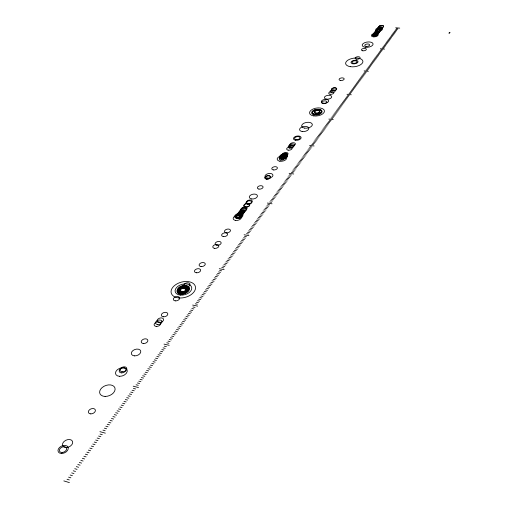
<?xml version="1.0" encoding="UTF-8"?>
<svg xmlns="http://www.w3.org/2000/svg" width="508" height="508" viewBox="0 0 508 508"><rect width="100%" height="100%" fill="white"/><g stroke="black" fill="none" stroke-linecap="round" stroke-linejoin="round"><path stroke-width="0.76" d="M448.901 33.223L449.478 32.347M449.466 33.268L450.044 32.398M395.707 27.788L399.739 28.124M396.265 28.734L397.935 28.88M395.637 29.591L397.313 29.737M395.014 30.448L396.691 30.588M394.386 31.305L396.062 31.452M393.757 32.163L395.44 32.309M393.129 33.026L394.811 33.172M392.5 33.89L394.176 34.036M391.865 34.754L393.548 34.9M391.23 35.623L392.919 35.77M390.595 36.493L392.284 36.64M389.96 37.363L391.649 37.509M389.325 38.233L391.008 38.386M388.684 39.11L390.373 39.262M388.042 39.986L389.731 40.138M387.401 40.869L389.09 41.021M386.753 41.745L388.449 41.897M386.112 42.628L387.807 42.786M385.464 43.517L387.16 43.669M384.816 44.399L386.512 44.558M384.169 45.288L385.864 45.447M383.515 46.184L385.216 46.336M382.861 47.073L384.569 47.231M382.207 47.968L383.915 48.127M380.346 48.749L384.467 49.136M380.898 49.765L382.607 49.924M380.238 50.667L381.946 50.825M379.578 51.568L381.292 51.727M378.917 52.47L380.632 52.635M378.257 53.378L379.965 53.543M377.59 54.286L379.305 54.451M376.923 55.201L378.638 55.366M376.257 56.115L377.977 56.28M375.59 57.029L377.311 57.194M374.917 57.944L376.638 58.115M374.244 58.864L375.971 59.036M373.57 59.785L375.298 59.957M372.897 60.712L374.625 60.884M372.218 61.639L373.945 61.811M371.545 62.567L373.272 62.738M370.865 63.494L372.593 63.665M370.18 64.427L371.913 64.599M369.5 65.361L371.234 65.538M368.814 66.3L370.548 66.472M368.129 67.24L369.862 67.412M367.443 68.18L369.176 68.358M366.751 69.12L368.49 69.298M366.058 70.066L367.798 70.244M364.134 70.885L368.344 71.323M364.674 71.965L366.42 72.142M363.976 72.917L365.722 73.095M363.284 73.87L365.03 74.054M362.585 74.828L364.331 75.013M361.88 75.787L363.633 75.971M361.182 76.746L362.934 76.93M360.477 77.711L362.229 77.895M359.772 78.677L361.525 78.861M359.061 79.642L360.82 79.832M358.356 80.613L360.115 80.797M357.645 81.585L359.404 81.775M356.934 82.556L358.692 82.747M356.216 83.534L357.981 83.725M355.505 84.512L357.27 84.709M354.787 85.496L356.553 85.687M354.07 86.481L355.835 86.671M353.346 87.465L355.117 87.662M352.622 88.456L354.394 88.646M351.898 89.446L353.67 89.643M351.174 90.437L352.946 90.634M350.444 91.434L352.222 91.631M349.72 92.431L351.492 92.627M348.99 93.428L350.768 93.631M346.996 94.291L351.295 94.78M347.523 95.434L349.301 95.637M346.786 96.444L348.564 96.647M346.043 97.453L347.828 97.657M345.307 98.469L347.091 98.673M344.564 99.479L346.354 99.689M343.821 100.495L345.611 100.705M343.078 101.517L344.869 101.727M342.329 102.54L344.126 102.749M341.579 103.562L343.376 103.778M340.83 104.591L342.627 104.8M340.081 105.62L341.878 105.835M339.325 106.655L341.122 106.864M338.569 107.69L340.366 107.899M337.814 108.725L339.611 108.941M337.052 109.76L338.855 109.982M336.29 110.808L338.093 111.023M335.528 111.849L337.331 112.071M334.759 112.897L336.569 113.119M333.997 113.944L335.807 114.167M333.223 114.998L335.039 115.221M332.454 116.053L334.27 116.275M331.68 117.113L333.496 117.335M330.905 118.167L332.727 118.396M328.847 119.075L333.242 119.621M329.355 120.301L331.172 120.523M328.574 121.368L330.397 121.596M327.787 122.434L329.616 122.663M327.006 123.508L328.835 123.742M326.219 124.587L328.047 124.816M325.431 125.66L327.26 125.895M324.644 126.746L326.473 126.981M323.85 127.826L325.685 128.06M323.056 128.911L324.891 129.153M322.262 130.004L324.098 130.238M321.462 131.096L323.298 131.331M320.662 132.188L322.504 132.429M319.862 133.287L321.704 133.528M319.056 134.385L320.897 134.626M318.249 135.49L320.097 135.731M317.443 136.595L319.291 136.843M316.63 137.706L318.478 137.947M315.824 138.817L317.671 139.059M315.004 139.929L316.859 140.176M314.192 141.046L316.046 141.294M313.373 142.164L315.227 142.418M312.553 143.288L314.408 143.535M311.728 144.412L313.588 144.666M309.588 145.364L314.084 145.974M310.077 146.672L311.944 146.926M309.251 147.803L311.112 148.063M308.419 148.939L310.286 149.2M307.588 150.082L309.455 150.343M306.749 151.225L308.623 151.486M305.918 152.368L307.784 152.629M305.073 153.518L306.946 153.778M304.235 154.667L306.108 154.934M303.39 155.823L305.264 156.089M302.546 156.978L304.425 157.245M301.695 158.14L303.574 158.407M300.85 159.302L302.73 159.569M299.993 160.471L301.879 160.738M299.142 161.639L301.028 161.912M298.285 162.814L300.171 163.081M297.428 163.989L299.314 164.262M296.564 165.164L298.456 165.437M295.7 166.345L297.593 166.624M294.837 167.532L296.729 167.805M293.967 168.719L295.866 168.993M293.097 169.907L294.996 170.186M292.227 171.101L294.126 171.38M291.351 172.301L293.249 172.58M289.128 173.298L293.726 173.984M289.598 174.701L291.497 174.987M288.715 175.908L290.62 176.193M287.833 177.114L289.738 177.406M286.944 178.327L288.855 178.619M286.055 179.546L287.966 179.832M285.166 180.765L287.077 181.058M284.27 181.985L286.188 182.277M283.375 183.21L285.293 183.502M282.48 184.442L284.397 184.734M281.578 185.674L283.502 185.966M280.676 186.906L282.6 187.204M279.768 188.144L281.692 188.443M278.867 189.389L280.791 189.687M277.952 190.633L279.883 190.932M277.044 191.878L278.968 192.183M276.13 193.129L278.06 193.434M275.209 194.386L277.146 194.691M274.288 195.644L276.225 195.955M273.368 196.907L275.304 197.218M272.447 198.171L274.384 198.482M271.52 199.441L273.456 199.752M270.586 200.711L272.529 201.028M269.659 201.987L271.602 202.305M267.348 203.041L272.047 203.81M267.786 204.546L269.735 204.864M266.846 205.835L268.796 206.153M265.9 207.124L267.856 207.442M264.96 208.413L266.91 208.737M264.014 209.709L265.963 210.033M263.061 211.011L265.017 211.334M262.109 212.312L264.071 212.642M261.156 213.62L263.112 213.951M260.198 214.928L262.16 215.259M259.239 216.243L261.201 216.579M258.274 217.564L260.242 217.894M257.308 218.885L259.277 219.221M256.343 220.212L258.312 220.548M255.372 221.539L257.34 221.875M254.394 222.872L256.369 223.209M253.422 224.206L255.397 224.549M252.438 225.546L254.419 225.889M251.46 226.886L253.441 227.235M250.476 228.232L252.457 228.581M249.485 229.584L251.473 229.934M248.501 230.937L250.482 231.286M247.504 232.296L249.492 232.645M246.513 233.661L248.501 234.01M244.107 234.772L248.914 235.629M244.513 236.391L246.507 236.747M243.51 237.769L245.504 238.125M242.5 239.147L244.5 239.503M241.49 240.525L243.491 240.887M240.481 241.91L242.481 242.272M239.465 243.3L241.471 243.662M238.449 244.691L240.455 245.059M237.426 246.088L239.433 246.456M236.404 247.491L238.411 247.86M235.375 248.895L237.388 249.263M234.347 250.304L236.36 250.673M233.318 251.714L235.331 252.089M232.283 253.13L234.296 253.505M231.242 254.552L233.261 254.927M230.2 255.975L232.226 256.356M229.159 257.404L231.178 257.785M228.111 258.839L230.137 259.22M227.063 260.274L229.089 260.661M226.009 261.715L228.035 262.103M224.955 263.163L226.981 263.55M223.895 264.611L225.927 264.998M222.834 266.065L224.866 266.452M221.767 267.519L223.806 267.913M219.259 268.7L224.18 269.659M219.627 270.447L221.666 270.847M218.554 271.92L220.593 272.32M217.475 273.393L219.519 273.793M216.395 274.872L218.44 275.272M215.309 276.352L217.361 276.758M214.224 277.844L216.275 278.251M213.131 279.33L215.189 279.743M212.039 280.829L214.097 281.241M210.941 282.327L212.998 282.74M209.842 283.832L211.906 284.251M208.744 285.344L210.801 285.763M207.632 286.855L209.696 287.274M206.527 288.373L208.591 288.798M205.41 289.897L207.48 290.322M204.299 291.427L206.369 291.852M203.181 292.957L205.251 293.383M202.057 294.494L204.127 294.919M200.927 296.031L203.003 296.462M199.803 297.58L201.879 298.012M198.666 299.129L200.749 299.561M197.529 300.685L199.612 301.117M196.393 302.241L198.476 302.679M195.25 303.803L197.333 304.248M192.627 305.06L197.675 306.134M192.951 306.946L195.047 307.391M191.802 308.527L193.891 308.972M190.646 310.109L192.742 310.553M189.484 311.696L191.579 312.147M188.322 313.284L190.417 313.741M187.154 314.884L189.255 315.341M185.985 316.484L188.087 316.941M184.81 318.091L186.912 318.548M183.636 319.703L185.738 320.167M182.455 321.316L184.563 321.78M181.267 322.942L183.375 323.406M180.08 324.568L182.194 325.037M178.886 326.2L181 326.669M177.692 327.831L179.807 328.308M176.492 329.476L178.613 329.946M175.292 331.121L177.413 331.597M174.085 332.772L176.206 333.248M172.872 334.429L175 334.912M171.66 336.086L173.787 336.575M170.44 337.757L172.574 338.239M169.221 339.427L171.355 339.915M167.996 341.103L170.129 341.592M166.764 342.786L168.904 343.281M164.02 344.119L169.189 345.319M164.294 346.164L166.434 346.659M163.055 347.859L165.195 348.361M161.811 349.561L163.957 350.069M160.56 351.269L162.712 351.777M159.309 352.984L161.461 353.492M158.052 354.705L160.204 355.213M156.794 356.425L158.947 356.94M155.531 358.159L157.69 358.673M154.261 359.893L156.42 360.413M152.991 361.632L155.15 362.153M151.714 363.379L153.88 363.899M150.431 365.131L152.597 365.658M149.149 366.89L151.321 367.417M147.86 368.649L150.031 369.183M146.571 370.421L148.742 370.954M145.275 372.193L147.447 372.726M143.974 373.971L146.152 374.51M142.672 375.755L144.85 376.295M141.357 377.546L143.542 378.092M140.049 379.343L142.227 379.889M138.728 381.146L140.913 381.692M137.408 382.956L139.598 383.508M136.081 384.772L138.271 385.324M133.204 386.194L138.5 387.54M133.42 388.417L135.611 388.976M132.08 390.246L134.277 390.804M130.74 392.081L132.937 392.646M129.394 393.929L131.591 394.494M128.041 395.776L130.245 396.348M126.683 397.631L128.892 398.202M125.324 399.491L127.533 400.069M123.958 401.358L126.168 401.936M122.587 403.231L124.803 403.816M121.215 405.111L123.431 405.695M119.837 406.997L122.053 407.587M118.453 408.889L120.675 409.48M117.069 410.788L119.291 411.385M115.678 412.693L117.9 413.29M114.281 414.604L116.503 415.201M112.878 416.522L115.106 417.125M111.474 418.446L113.703 419.049M110.065 420.376L112.293 420.98M108.648 422.313L110.884 422.923M107.226 424.256L109.468 424.866M105.804 426.206L108.045 426.822M104.375 428.161L106.617 428.777M102.94 430.124L105.188 430.74M99.917 431.648L105.34 433.159M100.057 434.067L102.305 434.696M98.609 436.048L100.863 436.677M97.155 438.036L99.409 438.671M95.701 440.03L97.955 440.671M94.234 442.036L96.495 442.671M92.767 444.043L95.028 444.684M91.294 446.056L93.561 446.703M89.814 448.081L92.081 448.729M88.335 450.107L90.602 450.761M86.849 452.145L89.116 452.799M85.35 454.19L87.624 454.85M83.852 456.241L86.131 456.902M82.353 458.299L84.626 458.959M80.842 460.362L83.122 461.029M79.331 462.432L81.61 463.105M77.813 464.509L80.093 465.188M76.289 466.598L78.575 467.277M74.759 468.687L77.045 469.373M73.222 470.789L75.514 471.475M71.685 472.897L73.978 473.583M70.136 475.012L72.434 475.704M68.586 477.133L70.885 477.831M67.031 479.26L69.329 479.958M63.843 480.905L69.406 482.6M380.022 27.654A2.407 1.13 -7.2 0 0 383.629 26.333A2.407 1.13 -7.2 0 0 380.054 25.686A2.407 1.13 -7.2 0 0 380.022 27.654M379.959 27.743A2.407 1.13 -7.2 0 0 383.565 26.422A2.407 1.13 -7.2 0 0 379.99 25.768A2.407 1.13 -7.2 0 0 379.959 27.743M378.974 29.039A2.413 1.13 -7.2 0 0 382.594 27.718A2.413 1.13 -7.2 0 0 379.019 27.064A2.413 1.13 -7.2 0 0 378.974 29.039M378.676 29.439A2.413 1.13 -7.2 0 0 382.295 28.111A2.413 1.13 -7.2 0 0 378.72 27.457A2.413 1.13 -7.2 0 0 378.676 29.439M377.387 30.95A3.416 1.607 -7.2 0 0 382.505 29.07A3.416 1.607 -7.2 0 0 377.438 28.143A3.416 1.607 -7.2 0 0 377.387 30.95M377.52 30.969A2.419 1.137 -7.2 0 0 381.152 29.642A2.419 1.137 -7.2 0 0 377.565 28.981A2.419 1.137 -7.2 0 0 377.52 30.969M377.063 31.585A2.419 1.143 -7.2 0 0 380.689 30.251A2.419 1.143 -7.2 0 0 377.107 29.591A2.419 1.143 -7.2 0 0 377.038 31.61A2.419 1.143 -7.2 0 0 380.67 30.283A2.419 1.143 -7.2 0 0 377.088 29.623A2.419 1.143 -7.2 0 0 377.063 31.585M376.866 31.839A2.419 1.143 -7.2 0 0 380.498 30.512A2.419 1.143 -7.2 0 0 376.917 29.851A2.419 1.143 -7.2 0 0 376.866 31.839M375.641 33.693A2.426 1.149 -7.3 0 0 379.127 32.252A2.426 1.149 -7.3 0 0 375.393 31.725A2.426 1.149 -7.3 0 0 375.641 33.693M375.577 33.782A2.426 1.149 -7.3 0 0 379.063 32.341A2.426 1.149 -7.3 0 0 375.329 31.814A2.426 1.149 -7.3 0 0 375.577 33.782M375.45 33.953A2.426 1.149 -7.3 0 0 378.936 32.512A2.426 1.149 -7.3 0 0 375.202 31.985A2.426 1.149 -7.3 0 0 375.45 33.953M375.133 34.373A2.426 1.149 -7.3 0 0 378.625 32.925A2.426 1.149 -7.3 0 0 374.891 32.398A2.426 1.149 -7.3 0 0 375.133 34.373M374.453 35.274A2.432 1.149 -7.3 0 0 377.946 33.826A2.432 1.149 -7.3 0 0 374.212 33.299A2.432 1.149 -7.3 0 0 374.453 35.274M374.377 35.376A2.432 1.149 -7.3 0 0 377.869 33.928A2.432 1.149 -7.3 0 0 374.136 33.395A2.432 1.149 -7.3 0 0 374.377 35.376M374.028 35.839A2.432 1.156 -7.3 0 0 377.527 34.385A2.432 1.156 -7.3 0 0 373.786 33.858A2.432 1.156 -7.3 0 0 374.009 35.865A2.432 1.156 -7.3 0 0 377.507 34.417A2.432 1.156 -7.3 0 0 373.767 33.884A2.432 1.156 -7.3 0 0 374.028 35.839M373.856 36.068A2.432 1.156 -7.3 0 0 377.355 34.614A2.432 1.156 -7.3 0 0 373.615 34.087A2.432 1.156 -7.3 0 0 373.856 36.068M373.202 36.817A3.442 1.632 -7.3 0 0 378.149 34.766A3.442 1.632 -7.3 0 0 372.859 34.011A3.442 1.632 -7.3 0 0 373.202 36.817M365.169 47.263A5.505 2.648 -7.5 0 0 373.101 43.948A5.505 2.648 -7.5 0 0 364.649 42.71A5.505 2.648 -7.5 0 0 365.169 47.263M366.103 46.368A2.464 1.187 -7.5 0 0 369.659 44.888A2.464 1.187 -7.5 0 0 365.881 44.329A2.464 1.187 -7.5 0 0 366.103 46.368M362.782 50.787A2.477 1.2 -7.6 0 0 366.357 49.295A2.477 1.2 -7.6 0 0 362.566 48.724A2.477 1.2 -7.6 0 0 362.782 50.787M356.464 59.182A2.502 1.226 -7.7 0 0 360.083 57.658A2.502 1.226 -7.7 0 0 356.267 57.067A2.502 1.226 -7.7 0 0 356.464 59.182M353.371 63.284A2.515 1.238 -7.8 0 0 357.022 61.747A2.515 1.238 -7.8 0 0 353.187 61.151A2.515 1.238 -7.8 0 0 353.371 63.284M352.901 63.792A3.556 1.746 -7.8 0 0 358.051 61.62A3.556 1.746 -7.8 0 0 352.628 60.776A3.556 1.746 -7.8 0 0 352.901 63.792M350.317 66.675A8.706 4.286 -7.8 0 0 362.915 61.328A8.706 4.286 -7.8 0 0 349.606 59.271A8.706 4.286 -7.8 0 0 350.317 66.675M340.436 80.474A2.565 1.289 -8.1 0 0 344.176 78.886A2.565 1.289 -8.1 0 0 340.29 78.238A2.565 1.289 -8.1 0 0 340.436 80.474M332.956 90.418A2.591 1.321 -8.3 0 0 336.753 88.792A2.591 1.321 -8.3 0 0 332.829 88.119A2.591 1.321 -8.3 0 0 332.956 90.418M332.835 90.583A2.591 1.321 -8.3 0 0 336.626 88.957A2.591 1.321 -8.3 0 0 332.702 88.284A2.591 1.321 -8.3 0 0 332.835 90.583M331.4 92.481A2.597 1.327 -8.4 0 0 335.204 90.856A2.597 1.327 -8.4 0 0 331.28 90.176A2.597 1.327 -8.4 0 0 331.4 92.481M330.067 94.259A2.603 1.334 -8.4 0 0 333.877 92.627A2.603 1.334 -8.4 0 0 329.946 91.942A2.603 1.334 -8.4 0 0 330.067 94.259M326.32 99.111A3.702 1.905 -8.5 0 0 331.743 96.78A3.702 1.905 -8.5 0 0 326.155 95.802A3.702 1.905 -8.5 0 0 326.32 99.111M323.234 103.207A3.721 1.924 -8.6 0 0 328.695 100.857A3.721 1.924 -8.6 0 0 323.088 99.86A3.721 1.924 -8.6 0 0 323.234 103.207M323.024 103.619A2.635 1.365 -8.6 0 0 326.885 101.956A2.635 1.365 -8.6 0 0 322.923 101.244A2.635 1.365 -8.6 0 0 323.024 103.619M315.951 113.011A2.661 1.397 -8.9 0 0 319.869 111.316A2.661 1.397 -8.9 0 0 315.874 110.579A2.661 1.397 -8.9 0 0 315.951 113.011M314.865 114.237A4.61 2.419 -8.9 0 0 321.647 111.29A4.61 2.419 -8.9 0 0 314.719 110.02A4.61 2.419 -8.9 0 0 314.865 114.237M313.398 115.862A7.531 3.95 -8.9 0 0 324.466 111.049A7.531 3.95 -8.9 0 0 313.138 108.991A7.531 3.95 -8.9 0 0 313.398 115.862M315.69 113.36A2.661 1.397 -8.9 0 0 319.608 111.665A2.661 1.397 -8.9 0 0 315.614 110.928A2.661 1.397 -8.9 0 0 315.69 113.36M314.655 114.516A4.61 2.419 -8.9 0 0 321.437 111.569A4.61 2.419 -8.9 0 0 314.509 110.299A4.61 2.419 -8.9 0 0 314.655 114.516M314.3 114.903A5.328 2.794 -8.9 0 0 322.136 111.5A5.328 2.794 -8.9 0 0 314.135 110.039A5.328 2.794 -8.9 0 0 314.3 114.903M304.717 128.137A5.404 2.883 -9.2 0 0 312.337 124.39A5.404 2.883 -9.2 0 0 303.949 123.203A5.404 2.883 -9.2 0 0 304.717 128.137M302.19 131.508A4.699 2.521 -9.3 0 0 308.832 128.238A4.699 2.521 -9.3 0 0 301.549 127.197A4.699 2.521 -9.3 0 0 302.19 131.508M296.12 139.617A2.743 1.486 -9.6 0 0 300.006 137.7A2.743 1.486 -9.6 0 0 295.777 137.071A2.743 1.486 -9.6 0 0 296.12 139.617M295.624 140.259A3.88 2.102 -9.6 0 0 301.117 137.541A3.88 2.102 -9.6 0 0 295.123 136.652A3.88 2.102 -9.6 0 0 295.624 140.259M291.484 145.783A2.762 1.505 -9.7 0 0 295.408 143.84A2.762 1.505 -9.7 0 0 291.147 143.199A2.762 1.505 -9.7 0 0 291.484 145.783M290.582 146.983A2.762 1.511 -9.8 0 0 294.507 145.04A2.762 1.511 -9.8 0 0 290.246 144.393A2.762 1.511 -9.8 0 0 290.582 146.983M289.731 148.114A2.769 1.511 -9.8 0 0 293.662 146.164A2.769 1.511 -9.8 0 0 289.401 145.51A2.769 1.511 -9.8 0 0 289.731 148.114M288.195 150.152A2.775 1.518 -9.8 0 0 292.144 148.196A2.775 1.518 -9.8 0 0 287.871 147.542A2.775 1.518 -9.8 0 0 288.195 150.152M284.099 155.6A2.788 1.537 -10 0 0 288.074 153.626A2.788 1.537 -10 0 0 283.781 152.952A2.788 1.537 -10 0 0 284.099 155.6M283.521 156.369A2.794 1.543 -10 0 0 287.503 154.388A2.794 1.543 -10 0 0 283.21 153.714A2.794 1.543 -10 0 0 283.521 156.369M283.083 156.947A2.794 1.543 -10 0 0 287.071 154.959A2.794 1.543 -10 0 0 282.778 154.286A2.794 1.543 -10 0 0 283.083 156.947M282.912 157.175A2.794 1.543 -10.1 0 0 286.899 155.194A2.794 1.543 -10.1 0 0 282.607 154.515A2.794 1.543 -10.1 0 0 282.912 157.175M281.972 158.401A3.956 2.184 -10.1 0 0 287.611 155.588A3.956 2.184 -10.1 0 0 281.534 154.635A3.956 2.184 -10.1 0 0 281.972 158.401A2.8 1.549 -10.1 0 0 285.934 156.477A2.8 1.549 -10.1 0 0 281.635 155.797A2.8 1.549 -10.1 0 0 281.94 158.471M281.883 158.515A3.956 2.191 -10.1 0 0 287.528 155.702A3.956 2.191 -10.1 0 0 281.445 154.749A3.956 2.191 -10.1 0 0 281.883 158.515M282.346 157.931A2.8 1.549 -10.1 0 0 286.334 155.937A2.8 1.549 -10.1 0 0 282.042 155.264A2.8 1.549 -10.1 0 0 282.346 157.931M281.445 159.125A2.8 1.549 -10.1 0 0 285.445 157.131A2.8 1.549 -10.1 0 0 281.146 156.451A2.8 1.549 -10.1 0 0 281.445 159.125M279.838 161.22A4.858 2.692 -10.1 0 0 286.766 157.753A4.858 2.692 -10.1 0 0 279.305 156.578A4.858 2.692 -10.1 0 0 279.838 161.22M280.721 160.09A2.807 1.556 -10.1 0 0 284.721 158.096A2.807 1.556 -10.1 0 0 280.416 157.41A2.807 1.556 -10.1 0 0 280.721 160.09M273.329 169.913A2.832 1.587 -10.4 0 0 277.387 167.875A2.832 1.587 -10.4 0 0 273.05 167.17A2.832 1.587 -10.4 0 0 273.329 169.913M267.164 178.086A4.045 2.286 -10.7 0 0 272.961 175.165A4.045 2.286 -10.7 0 0 266.789 174.136A4.045 2.286 -10.7 0 0 267.164 178.086M266.522 178.962A2.864 1.619 -10.7 0 0 270.631 176.892A2.864 1.619 -10.7 0 0 266.268 176.155A2.864 1.619 -10.7 0 0 266.522 178.962M266.433 179.083A2.864 1.619 -10.7 0 0 270.542 177.013A2.864 1.619 -10.7 0 0 266.173 176.276A2.864 1.619 -10.7 0 0 266.433 179.083M258.915 189.078A2.896 1.657 -11.1 0 0 263.081 186.963A2.896 1.657 -11.1 0 0 258.68 186.207A2.896 1.657 -11.1 0 0 258.915 189.078M251.739 198.977A4.134 2.388 -11.4 0 0 257.416 195.732A4.134 2.388 -11.4 0 0 250.933 194.926A4.134 2.388 -11.4 0 0 251.739 198.977M248.285 203.486A2.94 1.708 -11.6 0 0 252.33 201.168A2.94 1.708 -11.6 0 0 247.726 200.584A2.94 1.708 -11.6 0 0 248.285 203.486M247.675 204.292A2.94 1.708 -11.6 0 0 251.727 201.974A2.94 1.708 -11.6 0 0 247.123 201.384A2.94 1.708 -11.6 0 0 247.675 204.292M245.732 206.877A2.953 1.721 -11.7 0 0 249.796 204.546A2.953 1.721 -11.7 0 0 245.186 203.949A2.953 1.721 -11.7 0 0 245.732 206.877M245.523 207.156A2.953 1.721 -11.7 0 0 249.587 204.819A2.953 1.721 -11.7 0 0 244.977 204.229A2.953 1.721 -11.7 0 0 245.523 207.156M242.983 210.528A2.959 1.734 -11.8 0 0 247.072 208.178A2.959 1.734 -11.8 0 0 242.443 207.575A2.959 1.734 -11.8 0 0 242.983 210.528M242.316 211.411A2.965 1.734 -11.8 0 0 246.412 209.061A2.965 1.734 -11.8 0 0 241.783 208.458A2.965 1.734 -11.8 0 0 242.316 211.411M242.106 211.696A2.965 1.734 -11.9 0 0 246.202 209.34A2.965 1.734 -11.9 0 0 241.567 208.737A2.965 1.734 -11.9 0 0 242.106 211.696M241.084 213.055A2.972 1.74 -11.9 0 0 245.18 210.699A2.972 1.74 -11.9 0 0 240.544 210.09A2.972 1.74 -11.9 0 0 241.084 213.055M240.119 214.338A2.972 1.746 -12 0 0 244.227 211.976A2.972 1.746 -12 0 0 239.586 211.366A2.972 1.746 -12 0 0 240.119 214.338M239.02 215.798A2.978 1.753 -12 0 0 243.135 213.43A2.978 1.753 -12 0 0 238.493 212.814A2.978 1.753 -12 0 0 239.02 215.798M238.957 215.887A2.978 1.753 -12 0 0 243.072 213.512A2.978 1.753 -12 0 0 238.423 212.903A2.978 1.753 -12 0 0 238.957 215.887M237.934 217.24A2.985 1.753 -12.1 0 0 242.062 214.865A2.985 1.753 -12.1 0 0 237.414 214.243A2.985 1.753 -12.1 0 0 237.934 217.24M237.852 217.348A2.985 1.753 -12.1 0 0 241.979 214.973A2.985 1.753 -12.1 0 0 237.331 214.357A2.985 1.753 -12.1 0 0 237.852 217.348M237.788 217.437A2.985 1.753 -12.1 0 0 241.916 215.062A2.985 1.753 -12.1 0 0 237.261 214.44A2.985 1.753 -12.1 0 0 237.788 217.437M237.077 218.465A4.223 2.483 -12.1 0 0 242.913 215.1A4.223 2.483 -12.1 0 0 236.334 214.23A4.223 2.483 -12.1 0 0 237.077 218.465M237.426 217.919A2.985 1.759 -12.1 0 0 241.554 215.538A2.985 1.759 -12.1 0 0 236.899 214.922A2.985 1.759 -12.1 0 0 237.426 217.919M237.23 218.18A2.985 1.759 -12.1 0 0 241.357 215.798A2.985 1.759 -12.1 0 0 236.703 215.182A2.985 1.759 -12.1 0 0 237.23 218.18M235.61 220.421A4.229 2.496 -12.2 0 0 241.459 217.043A4.229 2.496 -12.2 0 0 234.867 216.167A4.229 2.496 -12.2 0 0 235.61 220.421M226.251 232.778A3.035 1.81 -12.7 0 0 230.467 230.334A3.035 1.81 -12.7 0 0 225.762 229.673A3.035 1.81 -12.7 0 0 226.251 232.778M223.387 236.588A3.048 1.822 -12.8 0 0 227.622 234.124A3.048 1.822 -12.8 0 0 222.904 233.458A3.048 1.822 -12.8 0 0 223.387 236.588M216.859 245.269A3.073 1.854 -13.2 0 0 221.145 242.767A3.073 1.854 -13.2 0 0 216.395 242.081A3.073 1.854 -13.2 0 0 216.859 245.269M214.528 248.355A3.086 1.867 -13.3 0 0 218.834 245.84A3.086 1.867 -13.3 0 0 214.078 245.148A3.086 1.867 -13.3 0 0 214.528 248.355M201.06 266.567A3.143 1.93 -14.1 0 0 205.245 263.804A3.143 1.93 -14.1 0 0 200.273 263.309A3.143 1.93 -14.1 0 0 201.06 266.567M196.393 272.771A3.162 1.956 -14.4 0 0 200.616 269.977A3.162 1.956 -14.4 0 0 195.618 269.469A3.162 1.956 -14.4 0 0 196.393 272.771M185.706 286.988A3.213 2.007 -15 0 0 190.011 284.124A3.213 2.007 -15 0 0 184.963 283.585A3.213 2.007 -15 0 0 185.706 286.988M181.813 292.386A4.566 2.864 -15.3 0 0 187.935 288.303A4.566 2.864 -15.3 0 0 180.765 287.534A4.566 2.864 -15.3 0 0 181.813 292.386M181.413 293.084A5.594 3.505 -15.3 0 0 188.906 288.08A5.594 3.505 -15.3 0 0 180.13 287.141A5.594 3.505 -15.3 0 0 181.413 293.084M182.283 291.535A3.226 2.026 -15.3 0 0 186.614 288.646A3.226 2.026 -15.3 0 0 181.553 288.099A3.226 2.026 -15.3 0 0 182.283 291.535M180.283 295.11A8.541 5.359 -15.3 0 0 191.713 287.445A8.541 5.359 -15.3 0 0 178.295 286.036A8.541 5.359 -15.3 0 0 180.283 295.11M181.318 293.211A5.594 3.512 -15.3 0 0 188.811 288.207A5.594 3.512 -15.3 0 0 180.035 287.268A5.594 3.512 -15.3 0 0 181.318 293.211M181.661 292.589A4.566 2.864 -15.3 0 0 187.782 288.5A4.566 2.864 -15.3 0 0 180.613 287.731A4.566 2.864 -15.3 0 0 181.661 292.589M180.962 293.834A6.458 4.051 -15.3 0 0 189.611 288.049A6.458 4.051 -15.3 0 0 179.476 286.969A6.458 4.051 -15.3 0 0 180.962 293.834M182.131 291.738A3.232 2.026 -15.3 0 0 186.461 288.849A3.232 2.026 -15.3 0 0 181.4 288.303A3.232 2.026 -15.3 0 0 182.131 291.738M178.721 297.923A12.509 7.849 -15.3 0 0 195.421 286.671A12.509 7.849 -15.3 0 0 175.749 284.645A12.509 7.849 -15.3 0 0 178.721 297.923M182.054 291.84A3.232 2.026 -15.3 0 0 186.392 288.95A3.232 2.026 -15.3 0 0 181.324 288.404A3.232 2.026 -15.3 0 0 182.054 291.84M181.07 293.548A5.594 3.512 -15.3 0 0 188.57 288.531A5.594 3.512 -15.3 0 0 179.788 287.598A5.594 3.512 -15.3 0 0 181.07 293.548M181.731 292.271A3.232 2.026 -15.3 0 0 186.068 289.382A3.232 2.026 -15.3 0 0 181 288.83A3.232 2.026 -15.3 0 0 181.731 292.271M180.95 293.535A4.572 2.87 -15.3 0 0 187.077 289.439A4.572 2.87 -15.3 0 0 179.908 288.665A4.572 2.87 -15.3 0 0 180.95 293.535M181.388 292.729A3.232 2.032 -15.3 0 0 185.725 289.833A3.232 2.032 -15.3 0 0 180.657 289.287A3.232 2.032 -15.3 0 0 181.388 292.729M180.454 294.361A5.601 3.518 -15.3 0 0 187.96 289.344A5.601 3.518 -15.3 0 0 179.178 288.404A5.601 3.518 -15.3 0 0 180.454 294.361M175.273 300.857A3.258 2.057 -15.7 0 0 179.661 297.923A3.258 2.057 -15.7 0 0 174.568 297.351A3.258 2.057 -15.7 0 0 175.273 300.857M163.303 316.776A3.315 2.121 -16.5 0 0 167.786 313.76A3.315 2.121 -16.5 0 0 162.63 313.157A3.315 2.121 -16.5 0 0 163.303 316.776M159.29 322.421A3.334 2.14 -16.8 0 0 163.557 319.202A3.334 2.14 -16.8 0 0 158.236 318.865A3.334 2.14 -16.8 0 0 159.29 322.421M157.709 324.523A3.34 2.146 -16.9 0 0 161.988 321.297A3.34 2.146 -16.9 0 0 156.661 320.954A3.34 2.146 -16.9 0 0 157.709 324.523M156.286 326.415A3.353 2.153 -17 0 0 160.572 323.177A3.353 2.153 -17 0 0 155.238 322.834A3.353 2.153 -17 0 0 156.286 326.415M143.427 343.529A3.41 2.216 -18 0 0 147.815 340.189A3.41 2.216 -18 0 0 142.418 339.814A3.41 2.216 -18 0 0 143.427 343.529M134.429 355.867A4.883 3.2 -18.6 0 0 140.729 351.053A4.883 3.2 -18.6 0 0 133.026 350.501A4.883 3.2 -18.6 0 0 134.429 355.867M122.187 371.78A3.518 2.324 -19.6 0 0 126.752 368.281A3.518 2.324 -19.6 0 0 121.241 367.855A3.518 2.324 -19.6 0 0 122.187 371.78M121.596 372.885A3.518 2.33 -19.7 0 0 125.889 369.208A3.518 2.33 -19.7 0 0 120.237 369.087A3.518 2.33 -19.7 0 0 121.596 372.885M119.691 376.32A6.109 4.045 -19.8 0 0 127.127 369.926A6.109 4.045 -19.8 0 0 117.323 369.729A6.109 4.045 -19.8 0 0 119.691 376.32M105.08 396.424A8.045 5.378 -20.9 0 0 114.922 387.896A8.045 5.378 -20.9 0 0 102.089 387.598A8.045 5.378 -20.9 0 0 105.08 396.424M90.786 413.887A3.677 2.483 -22.3 0 0 95.333 409.95A3.677 2.483 -22.3 0 0 89.51 409.772A3.677 2.483 -22.3 0 0 90.786 413.887M66.269 447.516A5.391 3.677 -24.4 0 0 72.542 441.389A5.391 3.677 -24.4 0 0 63.945 441.585A5.391 3.677 -24.4 0 0 66.269 447.516M61.785 453.492A5.423 3.708 -24.8 0 0 68.11 447.307A5.423 3.708 -24.8 0 0 59.474 447.491A5.423 3.708 -24.8 0 0 61.785 453.492M62.046 452.463A3.835 2.623 -24.8 0 0 66.523 448.094A3.835 2.623 -24.8 0 0 60.414 448.221A3.835 2.623 -24.8 0 0 62.046 452.463"/></g></svg>
